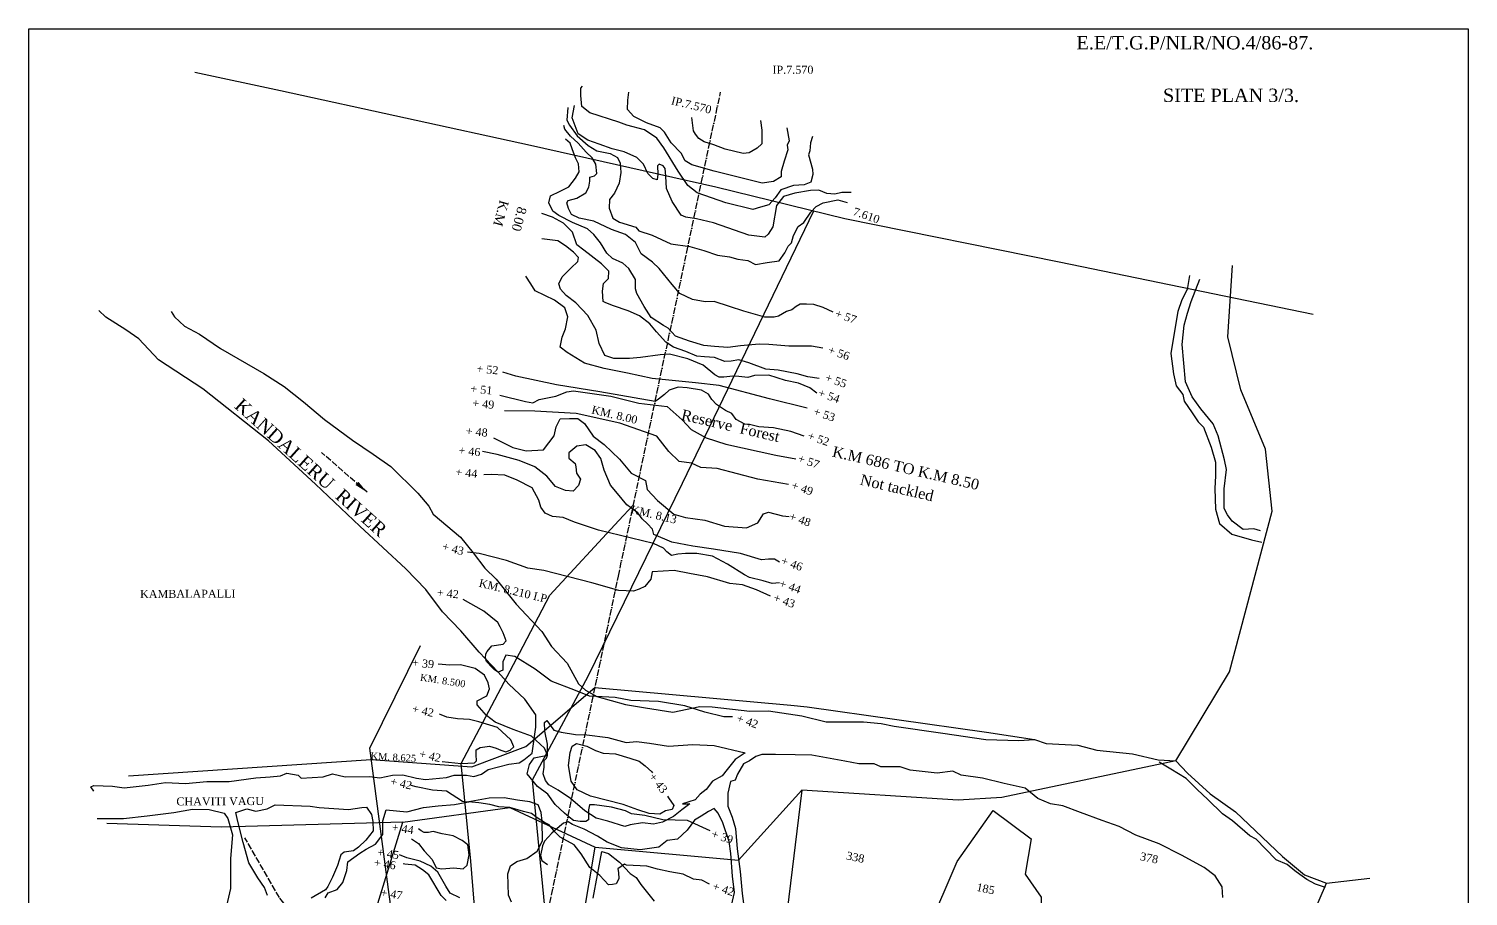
# Model space of a CAD drawing. Header units: millimetres. Extents: x 19 to 559, y 38 to 985.
# Drawn here: x 19 to 559, y 660 to 985 of the extents above; entities that cross this region are included whole.
import ezdxf

# ---------------------------------------------------------------- set-up
doc = ezdxf.new("R2010")
doc.units = ezdxf.units.MM
doc.header["$MEASUREMENT"] = 0
doc.linetypes.add('ACAD_ISO02W100', pattern=[15, 12, -3])
doc.linetypes.add('ACAD_ISO11W100', pattern=[33, 12, -3, 12, -3, 0, -3])
for name, color, linetype in [('CARTTRACK', 30, 'ACAD_ISO02W100'), ('contour', 31, 'Continuous'), ('NALA', 4, 'Continuous'), ('SURVEY_BND', 7, 'Continuous'), ('SURVEY_NO', 7, 'Continuous'), ('TEXT', 7, 'Continuous'), ('VAGU', 5, 'Continuous')]:
    doc.layers.add(name, color=color, linetype=linetype)
doc.layers.add('TITLE', color=7, linetype='Continuous', lineweight=30)
doc.layers.add('VILL_UNIT_AREA', color=3, linetype='ACAD_ISO11W100', lineweight=25)
doc.styles.get("Standard").update_dxf_attribs({"font": 'TIMES.TTF', "height": 1.3})
doc.dimstyles.get("Standard").update_dxf_attribs({"dimtxt": 1.3, "dimasz": 1, "dimexe": 0.18, "dimexo": 0.0625, "dimgap": 0.09, "dimtad": 0, "dimtih": 1, "dimtoh": 1, "dimdec": 0, "dimzin": 0, "dimdsep": 46, "dimtxsty": 'Standard', "dimcen": 300, "dimclrd": 5, "dimclre": 5, "dimclrt": 4, "dimadec": 0, "dimazin": 0, "dimtfac": 1, "dimtdec": 0, "dimtofl": 0, "dimtmove": 0, "dimatfit": 3, "dimfxl": 5, "dimfxlon": 1, "dimtolj": 1, "dimtzin": 0, "dimarcsym": 0})

msp = doc.modelspace()

# ---------------------------------------------------------------- linework, layer by layer
at = {"layer": 'CARTTRACK', "ltscale": 0.2}
msp.add_lwpolyline([(143.08, 622.75), (130.22, 639.12), (113.32, 659.68), (100.37, 682.04)], dxfattribs=at)
at = {"layer": 'contour', "ltscale": 0.2}
for points in [[(313.06, 945.04), (312.3, 942.66), (312.01, 939.66), (311.63, 938.18), (313.06, 932.75), (313.25, 930.8), (312.49, 927.94), (309.95, 926.91), (305.99, 926.63), (301.22, 925.01), (299.13, 922.05), (296.65, 919.34), (293.55, 918.48), (290.68, 917.67), (280.57, 920.1), (269.84, 923.86), (266.39, 926.69), (262.77, 932.07), (257.33, 940.79), (254.78, 944.4), (250.16, 947.54), (243.53, 949.31), (240.52, 950.41), (229.64, 953.93), (226.64, 956.31), (226.21, 960.36), (226.3, 963.08), (226.92, 963.84)], [(303.41, 948.3), (304.38, 943.37), (303.52, 941.75), (303.84, 939.96), (302.49, 935.79), (301.35, 931.89), (301.29, 929.83), (298.47, 928.11), (294.18, 927.57), (287.67, 929.14), (276.18, 932.07), (267.91, 934.43), (265.36, 935.9), (263.79, 938.71), (260.05, 942.61), (257.66, 946.62), (256.04, 948.3), (250.83, 950.19), (246.1, 952.56), (243.77, 955.1), (243.83, 958.68), (244.21, 961.6)], [(221.35, 955.91), (221.05, 951.18), (222, 949.21), (224.88, 945.26), (228.95, 941.61), (232.27, 939.61), (237.18, 938.59), (239.99, 937.1), (240.95, 935), (241.19, 931.47), (240.59, 927.47), (238.84, 923.72), (236.99, 921.45), (236.81, 918.16), (238.24, 914.45), (240.76, 912.95), (246.81, 911.04), (247.94, 909.6), (252.97, 907.99), (259.92, 904.76), (267.14, 903.77), (272.29, 902.27), (277.5, 900.48), (281.93, 899.88), (285.04, 898.98), (288.81, 898.5), (291.75, 897.01), (296.06, 897.78), (300.55, 898.44), (302.72, 901.46), (303.98, 903.91), (305.24, 905.17), (305.96, 907.92), (307.69, 911.21), (309.79, 912.82), (312.49, 916.66), (314.4, 918.82), (317.04, 920.13), (322.61, 921.21), (326.02, 920.25)], [(327.59, 923.97), (324.12, 924.03), (321.42, 923.43), (318.43, 923.67), (315.44, 924.86), (312.32, 924.8), (306.39, 923.73), (302.2, 922.53), (299.57, 919.18), (298.17, 911.09), (296.49, 908.4), (295.18, 907.27), (289.19, 908.04), (275.95, 912.59), (269.55, 914.2), (265.65, 914.8), (263.8, 915.58), (260.48, 920.63), (258.32, 925.53), (258.08, 930.14), (257.9, 933.01), (257.12, 934.02), (255.63, 934.68), (254.97, 934.02), (255.15, 930.91), (254.91, 928.76), (253.17, 929.24), (251.31, 931.09), (249.7, 934.62), (247.24, 937.13), (242.43, 939.25), (237.94, 940.45), (233.09, 942.18), (228.89, 943.68), (225.24, 946.07), (223.02, 951.96), (223.86, 956.62)], [(293.62, 951.07), (294.14, 947.38), (294.04, 943.61), (294.07, 942.29), (292.38, 940.66), (289.28, 938.94), (287.07, 938.61), (280.39, 940.3), (276.11, 941.86), (272.44, 943.07), (270.41, 944.23), (269.24, 945.91), (268.47, 947.12), (268.16, 950.14), (267.86, 952.18)], [(320.76, 879.19), (317.1, 880.94), (313.51, 882.02), (310.88, 882.12), (308.44, 882.12), (306.93, 881.3), (305.28, 879.98), (303.31, 879.42), (300.34, 877.62), (298.65, 877.22), (295.19, 877.22), (287.35, 879.58), (281.92, 881.33), (276.19, 883.1), (272.8, 883.07), (268.09, 883.88), (263.39, 886.15), (260.49, 889.5), (255.58, 895.52), (253.1, 897.85), (248.82, 901.04), (246.72, 905.22), (242.96, 908.25), (237.72, 910.09), (231.06, 913.3), (225.66, 914.42), (222.79, 915.83), (221.67, 918.04), (221.02, 920.18), (221.47, 921.05), (224.73, 921.84), (228.09, 923.91), (229.25, 925.99), (229.57, 928.29), (229.64, 929.74), (231.39, 930.22), (232.21, 931.2), (231.82, 934.59), (230.5, 936.99), (228.19, 939.1), (225.26, 942.48), (222.32, 945.14), (220.28, 947.77), (219.82, 949.12)], [(316.94, 865.66), (312.72, 866.35), (304.17, 866.46), (296.68, 867.04), (293.12, 867.11), (286.05, 866.54), (281.4, 865.96), (276.34, 866.32), (272.34, 866.65), (266.96, 868.28), (261.76, 870.2), (259, 873.11), (257.19, 874.15), (252.61, 877.16), (250.03, 881.3), (247.22, 886.19), (246.71, 887.9), (246.71, 891.46), (244.24, 895.53), (241.95, 897.53), (238.1, 899.24), (235.95, 901.25), (233.58, 905.21), (231.07, 908.3), (228.71, 910.41), (223.18, 912.71), (218.05, 915.37), (215.72, 917.04), (214.27, 920.12), (214.82, 922.79), (218.49, 924.46), (221.8, 926.17), (224.27, 929.44), (225.66, 931.82), (225.4, 934.8), (224.31, 937.05), (223, 940.39), (222.31, 942.48), (220.53, 944.01)], [(315.55, 854.35), (311.36, 854.86), (307.35, 856.1), (300.19, 857.46), (295.61, 857.81), (289.26, 860.18), (285.48, 861.33), (282.63, 860.75), (280.16, 860.7), (276.33, 862.21), (272.65, 862.41), (269.67, 862.61), (265.54, 864.37), (261.01, 865.98), (258.13, 867.89), (254.66, 871.77), (252.06, 874.82), (248.23, 877.84), (244.05, 879.6), (238.46, 881.56), (235.58, 882.67), (234.68, 883.17), (234.37, 887), (234.78, 889.96), (236.64, 891.72), (236.74, 894.49), (234.02, 897.31), (227.42, 902.35), (224.75, 904.46), (223.13, 909.14), (219.81, 912.47), (215.6, 914.72), (211.57, 916.18)], [(314.73, 848.77), (312.1, 850.85), (307.88, 852.58), (302.91, 853.48), (296.65, 855.51), (291.31, 855.36), (288.88, 854.72), (285.5, 855.07), (283.27, 855.12), (279.89, 854.82), (278.1, 854.82), (276.41, 855.61), (272.04, 859.23), (266.38, 861.61), (259.45, 863.42), (255.97, 863.17), (248.67, 862.18), (244.45, 861.73), (238.64, 861.83), (235.26, 862.87), (233.08, 867.4), (232.03, 872.36), (228.85, 877.92), (224.32, 882.62), (220.69, 885.45), (218.66, 887.78), (218.01, 889.76), (219.3, 892.44), (222.49, 895.65), (225.07, 898.18), (225.32, 899.66), (223.53, 901.7), (220.5, 903.98), (217.67, 905.96), (211.66, 906.61)], [(311.02, 843.16), (296.99, 846.67), (278.05, 851.66), (269.19, 852.62), (253, 854.31), (243.71, 856.32), (235.02, 857.99), (227.66, 860.09), (221.08, 864.03), (218.45, 866.05), (219.24, 869.81), (220.46, 872.88), (221.34, 877.39), (220.2, 880.81), (216.43, 883.7), (209.15, 887.2), (207.48, 889.74), (205.64, 892.63)], [(309.92, 832.73), (304.9, 834.46), (298.47, 835.81), (292.95, 836.19), (289.44, 837), (287.66, 837.21), (284.5, 838.91), (282.88, 841.23), (280.45, 842.26), (277.1, 844.52), (275.31, 846.36), (274.07, 848.36), (271.48, 849.87), (266.13, 850.78), (262.78, 851.05), (259.35, 849.92), (257.56, 848.3), (255.35, 846.52), (254.16, 845.66), (233.35, 849.27), (217.11, 851.93), (201.87, 855.17), (196.96, 856.62)], [(195.88, 848.04), (205.49, 845.67), (208.2, 845.13), (210.68, 846.42), (216.9, 847.61), (221, 849.34), (223.44, 849.66), (237.43, 847.66), (248.02, 845), (258.66, 843.81), (264.28, 838.79), (267.63, 835.17), (273.2, 831.99), (280.57, 829.68), (299.27, 825.58), (306.83, 824.12)], [(304.12, 814.5), (292.6, 816.58), (277.36, 820.52), (271.25, 820.87), (267.77, 822.61), (263.09, 823.14), (259.28, 826.95), (254.74, 832.62), (240.9, 837.56), (224.49, 841.19), (208.98, 842.06), (197.68, 842.19)], [(193.47, 832.04), (200.82, 828.44), (205.7, 827.17), (212.26, 827.57), (216.2, 832.85), (217, 836.18), (218.47, 839.19), (221.95, 839.32), (225.16, 839.32), (227.57, 837.45), (230.84, 832.71), (234.99, 829.51), (240.69, 824), (245.17, 818.86), (250.52, 815.99), (251.12, 812.72), (254.95, 808.55), (261.1, 803.47), (265.51, 802.14), (272.66, 801.2), (280.08, 798.87), (288.31, 798.33), (292.59, 800.14), (294.66, 803.61), (296.53, 804.14), (301.81, 802.81), (304.29, 802.54)], [(300.74, 785.49), (298.82, 786.59), (296.6, 786.52), (293.95, 786.37), (286.05, 788.66), (276.01, 790.28), (268.26, 791.39), (260.36, 792.93), (253.64, 795.81), (253.12, 797.8), (251.28, 799.79), (249.21, 801.63), (247.59, 803.92), (243.43, 806.99), (239.96, 811.17), (237.38, 814.27), (235.05, 819.9), (233.76, 824.28), (231.58, 827.27), (228.07, 829.39), (224.81, 828.93), (221.71, 826.4), (221.76, 824.43), (224.14, 822.37), (224.39, 821.18), (224.6, 818.75), (226.15, 816.5), (225.32, 814.12), (223.41, 812), (220.51, 812.36), (216.79, 813.76), (213.48, 817.63), (209.03, 821.2), (203.11, 823.6), (194.94, 825.82), (189.4, 826.95)], [(300.67, 777.7), (297.92, 777.4), (294.6, 778.42), (289.5, 779.68), (287.55, 780.74), (281.17, 784.72), (275.54, 787.68), (269.72, 788.73), (265.5, 788.63), (262.64, 788.48), (260.28, 787.93), (258.52, 789.33), (257.26, 790.69), (253.5, 792.49), (232.87, 797.48), (223.93, 800.44), (219.67, 802.15), (215.6, 802.5), (212.88, 803.75), (211.28, 806.06), (210.57, 808.72), (207.95, 813.31), (202.38, 816.12), (197.76, 818.08), (192.59, 818.33), (189.92, 818.18)], [(297.3, 772.63), (292.08, 775.01), (286.82, 776.9), (282.1, 777.45), (273.67, 779.89), (267.02, 781.16), (261.25, 782.27), (252.93, 781.83), (252.51, 779), (250.18, 776.34), (248.13, 775.29), (245.97, 774.57), (240.53, 774.85), (230.38, 777.73), (212.32, 782.3), (206.44, 783.24), (198.4, 786.01), (188.14, 788.67), (183.76, 789.22)], [(283.04, 727.42), (279.8, 727.42), (272.73, 729.24), (265.18, 731.62), (255.34, 733.15), (244.99, 733.55), (239.07, 734.7), (229.52, 735.17), (224.27, 737.27), (215.19, 740.8), (209.17, 745.29), (201.53, 750.06), (198.19, 750.63), (197.04, 748.05), (197.06, 744.9), (195.31, 744.25), (193.85, 745.04), (193.15, 745.83), (190.92, 748.16), (190.47, 749.53), (190.59, 751.09), (191.19, 751.95), (192.95, 754.1), (197.1, 754.7), (198.3, 755.97), (197.1, 758.91), (195.96, 761.19), (195.16, 762.86), (189.94, 767.07), (182.17, 771.48), (182.17, 771.48)], [(274.71, 684.68), (266.21, 688.54), (257.02, 688.85), (250.19, 690.48), (245.21, 691.08), (242.94, 692.19), (237.68, 693.61), (231.42, 694.47), (229.53, 694.43), (229.53, 694.43), (229.1, 692.54), (229.18, 689.84), (229.18, 688.85), (228.11, 688.21), (226.01, 688.21), (223.56, 688.64), (221.93, 689.84), (220.17, 691.34), (216.69, 694.56), (213.91, 698.46), (209.95, 701.31), (206.11, 706.13), (206.99, 709.64), (208.79, 712.1), (213.8, 713.02), (213.73, 717.18), (212.72, 722.11), (212.57, 725.27), (213.49, 726.04), (216.12, 722.42), (218.82, 721.65), (224.22, 720.8), (228.54, 720.73), (236.4, 719.72), (243.27, 717.8), (247.13, 718.18), (252.04, 717.53), (259.12, 716.4), (268.25, 717.1), (276.24, 716.72), (287.8, 713.91), (284.07, 711.43), (281.1, 707.71), (279.21, 705.28), (275.65, 703.39), (273.16, 700.17), (270.94, 698.5), (269.05, 696.28), (264.41, 694.88), (267.11, 694.9), (264.07, 692.55), (261.03, 690.07), (256.89, 687.99), (253.43, 687.27), (249.41, 687.72), (244.74, 686.93), (242.73, 686.36), (236.32, 688.29), (232.05, 689.43), (227.72, 692.27), (222.37, 696.86), (217.81, 699.92), (214.28, 702.01), (212.99, 703.6), (212.15, 706.1), (212.49, 708.53), (212.49, 711.14), (213.37, 711.96), (213.8, 713.02), (212.61, 715.68), (207.7, 720.25), (200.87, 722.67), (194.19, 725.44), (190.85, 727.94), (187.36, 732), (187.36, 733.44), (191, 735.38), (191.97, 737.93), (191.49, 740.23), (190.09, 743.02), (186.69, 745.57), (181.17, 746.96), (177.16, 746.84), (172.73, 747.21)], [(174.22, 710.75), (181.36, 709.9), (186.43, 710.16), (187.12, 710.91), (187.07, 713.15), (187.07, 715.06), (188.51, 715.97), (192.08, 716.4), (194.53, 715.65), (196.24, 714.96), (198.16, 714.37), (199.81, 714.96), (201.09, 716.24), (200.03, 718.79), (194.96, 723.45), (188.08, 725.58), (184.56, 726.49), (179.97, 726.75), (176.08, 727.29), (173.95, 728.24), (173.25, 728.51)], [(259.14, 697.11), (261.05, 694.19), (260.43, 692.7), (257.99, 692.16), (255.81, 691), (251.87, 691.21), (247.58, 692.63), (242.08, 694.6), (229.91, 697.66), (224.88, 700.1), (222.63, 703.36), (221.61, 709.2), (222.23, 714.02), (222.97, 716.4), (224.67, 717.42), (228.48, 716.47), (231.74, 714.84), (234.67, 713.82), (239.22, 713.55), (244.66, 711.99), (248.06, 710.83), (250.3, 709.13), (252.89, 706.82), (253.16, 706.44)], [(200.22, 657.93), (199.13, 660.61), (198.93, 668.57), (199.92, 671.55), (202.31, 673.24), (205.98, 674.33), (209.86, 677.13), (211.9, 680.95), (211.78, 688.34), (211.34, 691.56), (210.23, 694.5), (207.11, 695.61), (202.55, 696.17), (197.52, 697.13), (191.85, 697.02), (183.61, 695.52), (181.87, 695.66), (175.87, 699.53), (170.66, 699.92), (164.51, 701.26), (162.61, 701.73)], [(258.77, 697.74), (259.14, 697.11)], [(274.5, 664.68), (271.6, 666.16), (268.48, 666.65), (264.54, 668.51), (259.56, 669.33), (255.02, 670.31), (250.97, 671.52), (243.34, 671.84), (242.63, 672.23), (240.17, 670.53), (240.38, 669.11), (240.55, 666.71), (239.51, 664.85), (238.14, 664.63), (236.66, 664.52), (233.32, 668.02), (229.6, 671.02), (226.32, 676.11), (223.75, 679.44), (218.48, 682.31), (216.51, 684.28), (214.43, 687.01), (212.57, 687.83), (209.89, 689.64), (207.75, 691.17), (204.78, 692), (199.64, 693.42), (195.53, 693.69), (192.14, 694.57), (187.96, 695.19), (184.16, 695.62)], [(162.84, 681.7), (165.47, 679.93), (167.55, 677.16), (170.56, 674), (171.98, 670.84), (174.14, 670.41), (178.62, 670.88), (182.17, 670.45), (183.71, 671.88), (184.44, 675.69), (183.9, 679.51), (181.82, 681.05), (178.35, 682.78), (174.3, 683.55), (170.9, 684.48), (169.13, 684.09), (167.59, 684.05), (166.43, 684.67), (165.43, 685.48)], [(180.91, 659.55), (177.3, 661.29), (175.65, 664.03), (172.64, 669.22), (170.08, 671.52), (165.99, 673.34), (161.08, 674.56), (158.25, 675.78)], [(175.76, 658.58), (173.96, 660.51), (169.3, 668.23), (166.87, 670.09), (164.2, 671.89), (160.23, 672.2), (159.61, 672.32)]]:
    msp.add_lwpolyline(points, dxfattribs=at)
at = {"layer": 'NALA', "ltscale": 0.2}
for points in [[(454.33, 892.92), (453.51, 887.64), (451.52, 883.73), (449.94, 879.41), (448.43, 870.49), (447.4, 863.72), (448.36, 856.03), (449.39, 851.57), (451.86, 848.35), (452.41, 845.74), (455.3, 841.42), (457.63, 838.06), (459.55, 836), (462.45, 828.6), (464.1, 822.98), (464.1, 817.76), (463.82, 813.1), (464.16, 805.31), (465.6, 799.89), (470.28, 795.98), (477.56, 793.78), (481.47, 792.96)], [(480.93, 797.14), (478.52, 797.9), (474.47, 797.69), (470.35, 800.78), (468.63, 803.18), (467.4, 805.51), (467.33, 812.88), (468.22, 820.15), (467.54, 823.86), (465.13, 832.81), (463.27, 837.27), (458.6, 842.97), (455.31, 847.42), (452.83, 853.05), (451.66, 867.06), (452.41, 874.33), (453.65, 878.79), (455.02, 883.18), (458.18, 891.48)], [(43.7, 699.59), (42.63, 701.22), (43.79, 701.68), (50.78, 701.45), (55.11, 700.89), (64.04, 701.82), (70.61, 702.89), (78.08, 702.52), (86.09, 703.26), (94.42, 703.17), (104.47, 704.56), (109.83, 704.98), (113.64, 705.35), (116.02, 706.33), (120.3, 705.63), (121.46, 704.42), (129.64, 705), (133.13, 706.03), (137.93, 705), (147.01, 705.05), (150.87, 704.59), (155.62, 705.56), (159.57, 705.66), (164.69, 704.49), (168.09, 703.94), (175.85, 704.66), (178.73, 705.6), (183.38, 705.6), (186.1, 705.08), (189.08, 706.02), (191.54, 707.74), (199.23, 709.68), (203.15, 710.2), (204.88, 711.29), (207.97, 713.86), (209.39, 723.55), (209.44, 728.15), (205.25, 734.08), (199.29, 739.67), (195.31, 744.25), (188.19, 751.65), (181.28, 759.67), (174.43, 766.77), (168.15, 775.16), (160.61, 782.89), (143.44, 798.95), (126.85, 814.71), (109.15, 830.94), (84.54, 850.45), (67.92, 861.33), (60.56, 869.21), (55.74, 872.55), (48.25, 877.23), (45.58, 879.77)], [(466.84, 659.74), (466.64, 663.7), (463.94, 667.88), (459.92, 671.03), (451.32, 675.59), (443, 679.82), (434.2, 683.06), (427.95, 686.35), (421.64, 688.63), (413.45, 691.58), (406.87, 694.13), (402.24, 694.8), (397.48, 696.88), (392.81, 700.73), (384.89, 702.41), (376.77, 704.48), (368.85, 705.56), (365.63, 707.03), (359.82, 706.31), (349.69, 707.45), (345.93, 708.72), (341.36, 708.72), (338.74, 708.66), (336.19, 709.86), (330.49, 709.8), (325.18, 710.87), (312.78, 713.09), (306.6, 713.16), (299.22, 713.29), (294.12, 713.29), (291.83, 712.56), (289.42, 710.95), (287.2, 709.87), (284.92, 705.92), (284.11, 703.7), (282.37, 703.17), (281.35, 698.78), (281.35, 693.95), (282.97, 689.79), (284.17, 685.64), (284.86, 678.01), (285.93, 669.49), (286.74, 661.18), (287.2, 657.46)], [(505.31, 663.41), (501.64, 664.75), (498.37, 666.52), (495.7, 668.31), (493.8, 669.75), (490.96, 672.15), (486.9, 673.8), (482.82, 677.97), (479.36, 681.56), (476.97, 682.84), (470.44, 688.43), (466.7, 691.14), (461.23, 696.46), (457.25, 700.19), (453.11, 704.33), (447.39, 707.87), (444.23, 709.72), (442.96, 710.41)], [(44.95, 689.4), (54.91, 689.31), (63.72, 690.3), (73.76, 691.53), (80.67, 692.85), (87.01, 692.77), (92.53, 691.37), (94.01, 689.31), (95.74, 683.23), (94.91, 674.35), (94.91, 663.13), (93.07, 654.94), (91.15, 647.9), (88.86, 643.64)], [(108.77, 660.46), (107.7, 663.47), (105.24, 667.1), (101.87, 672.77), (99.67, 680.31), (97.73, 688.23), (96.91, 691.6), (101.05, 693), (104.48, 692.03), (108.67, 693), (111.74, 694.48), (124.83, 693.92), (128.15, 693.51), (139.18, 692.69), (144.19, 693.41), (145.88, 693.61), (147.82, 690.85), (148.28, 688.2), (148.44, 684.77), (145.68, 681.2), (142.95, 678.56), (141.06, 677.28), (137.53, 676.72), (136.3, 675.75), (135.08, 671.77), (133.13, 667.38), (131.49, 663.82), (130.52, 662.65), (125.2, 659.48)], [(130.37, 659.61), (131.51, 661.46), (134.87, 662.74), (137.08, 665.38), (138.51, 669.87), (138.87, 673.15), (143.44, 676.32), (145.8, 677.89), (149.29, 679.75), (152.08, 683.38), (152.08, 688.44), (153.29, 692.65), (161.01, 691.82), (167.29, 693.46), (172.79, 694.1), (178.93, 694.6), (184.96, 695.76)], [(281.7, 652.37), (283.85, 661.62), (283.11, 667.66), (282.51, 676.22), (281.84, 680.72), (279.42, 687.69), (277.74, 691.38), (276.26, 693.12), (274.12, 691.92), (271.3, 690.24), (268.88, 688.76), (266.06, 685.01), (262.5, 681.59), (258.61, 681.12), (255.49, 678.63), (248.51, 677.56), (241.53, 678.37), (236.09, 680.44), (232.53, 682.72), (227.56, 685.34), (223.13, 687.08), (221.52, 688.09), (219.71, 687.55), (218.23, 686.28), (215.39, 683.85), (212.58, 680.9), (211.88, 679.07), (211.15, 675.43), (211.65, 673.54), (213.73, 672.08)], [(230.93, 659.46), (234.12, 676.99), (236.56, 676.18), (240.75, 672.93), (244.69, 668.74), (247, 667.24), (248.69, 664.56), (253.77, 658.34)]]:
    msp.add_lwpolyline(points, dxfattribs=at)
at = {"layer": 'SURVEY_BND', "ltscale": 0.2}
for points in [[(500.68, 878.32), (405.46, 897.96), (325.23, 914.15), (276.85, 925.96), (207.43, 941.7), (113.71, 962.07), (81.54, 969.06)], [(313.45, 917.03), (264.19, 814.9), (228.89, 742.52), (208.03, 703.72), (213.18, 650.94), (215.58, 570.1), (216.09, 565.57), (201.18, 500.81), (191.71, 462.23), (166.91, 404.44), (141.56, 370.33), (117.9, 318.58), (104.74, 289.87), (89.01, 238.12), (74.6, 188.34)], [(449.21, 710.91), (469.37, 744.37), (485.39, 804.59), (482.83, 827.84), (473.55, 850.07), (468.75, 869.89), (470.53, 896.71)], [(129.72, 382.98), (151.98, 415.53), (175.07, 468.02), (184, 516.42), (194.42, 569.36), (191.71, 598.96), (188.86, 625.78), (185.02, 673.34), (181.36, 709.9), (203.24, 751.32), (214.6, 773.09), (240.48, 801.05), (245.91, 806.76)], [(155.16, 475.04), (156.29, 499.18), (157.65, 511.89), (163.95, 553.52), (167, 568.85), (162.25, 604.54), (154.45, 660.86), (147.14, 715.67), (166.16, 754.2)], [(56.75, 705.29), (147.7, 711.45), (185.4, 708.72), (205.62, 716.29), (231.53, 738.41), (304.9, 731.8), (311.13, 731.18), (378.27, 721.74), (396.21, 719)], [(449.21, 710.91), (383.98, 697.17), (367.64, 696.2), (309.07, 700.01), (303.54, 654.8), (356.3, 647.65), (367.32, 673.19), (380.74, 692.36), (395.05, 681.72), (392.77, 668.49), (398.81, 659.84), (399.05, 650.98), (391.9, 646.84), (378.16, 641.89), (365.29, 640.26), (356.3, 647.65)], [(273.94, 636.56), (257.28, 641.37), (226.92, 650.31), (231.58, 678.62), (285.39, 673.75), (309.07, 700.01)], [(150.14, 657.51), (159.59, 687.93), (199.64, 693.42), (231.58, 678.62)], [(159.59, 687.93), (91.43, 686.11), (48.58, 687.42)], [(497.89, 646.85), (505.69, 665.08), (521.93, 666.92)]]:
    msp.add_lwpolyline(points, dxfattribs=at)
at = {"layer": 'TITLE', "ltscale": 0.2}
msp.add_lwpolyline([(19.36, 985.39), (558.82, 985.39), (558.82, 37.61), (19.36, 37.61)], close=True, dxfattribs=at)
at = {"layer": 'VAGU', "ltscale": 0.2}
msp.add_lwpolyline([(72.75, 879.46), (73.92, 877.39), (77.74, 873.97), (83.38, 870.88), (91.16, 865.48), (107.46, 856.12), (115.02, 851.3), (122.32, 845.5), (130.12, 838.93), (140.65, 831.2), (148.45, 825.96), (155.06, 821.35), (165.2, 811.31), (169.3, 806.38), (170.88, 803.4), (181.12, 794.76), (185.95, 788.95), (190.27, 783.24), (194.56, 779.06), (202, 769.67), (211.59, 759.44), (215.31, 753.86), (221.08, 747.54), (225.4, 739.84), (228.01, 737.42), (232.24, 735.04), (242.99, 732.12), (250.53, 730.82), (260.68, 729.24), (270.82, 731.29), (275.48, 731.19), (289.56, 729.52), (296.64, 729.7), (309.02, 727.85), (318.14, 725.52), (332.2, 725.61), (338.81, 724.96), (343.65, 723.94), (361.86, 721.32), (377.97, 719), (390.44, 718.63), (396.21, 719), (400.59, 717.42), (412.5, 716.86), (419.57, 714.91), (433.01, 713.61), (442.6, 711.38), (449.21, 710.91), (453.58, 706.35), (462.1, 698.6), (471.6, 691.81), (479.14, 684.74), (489.21, 675.12), (497.4, 668.24), (505.69, 665.08)], dxfattribs=at)
at = {"layer": 'VILL_UNIT_AREA', "ltscale": 0.2}
msp.add_lwpolyline([(189.67, 540.15), (206.33, 618.29), (240.31, 780.22), (278.59, 961.57)], dxfattribs=at)

# ---------------------------------------------------------------- texts
at = {"layer": 'CARTTRACK', "ltscale": 0.2}
msp.add_text('IP.7.570', height=3, dxfattribs=at).set_placement((298.06, 968.54))
for s, height, rotation, p in [('IP.7.570', 3, 346.363, (259.88, 957.15)), ('K.M', 3.5, 254.6876, (195.94, 921.41)), ('8.00', 3.5, 254.6876, (202.67, 918.98)), ('7.610', 3, 340.9924, (327.96, 915.67)), ('+ 57', 3, 340.9924, (321.18, 877.43)), ('+ 56', 3, 340.9924, (318.58, 863.77)), ('+ 52', 3, 354.8699, (187.04, 856.55)), ('+ 55', 3, 340.9924, (317.49, 853.42)), ('+ 51', 3, 354.8699, (184.78, 849.03)), ('+ 54', 3, 340.9924, (314.88, 847.7)), ('+ 49', 3, 354.8699, (185.49, 843.64)), ('KM. 8.00', 3, 346.5822, (230.04, 841.27)), ('+ 53', 3, 340.9924, (313.14, 840.75)), ('+ 48', 3, 354.8699, (183.01, 833.19)), ('+ 52', 3, 340.9924, (310.96, 831.6)), ('+ 46', 3, 354.8699, (180.3, 825.88)), ('+ 44', 3, 354.8699, (179.16, 817.82)), ('+ 57', 3, 340.9924, (307.27, 823.13)), ('+ 49', 3, 340.9924, (304.88, 813.05)), ('KM. 8.13', 3, 346.5822, (244.74, 803.89)), ('+ 48', 3, 340.9924, (304.01, 801.4)), ('+ 43', 3, 345.5693, (174.01, 790.04)), ('+ 46', 3, 340.9924, (300.96, 784.76)), ('KM. 8.210 I.P', 3, 346.5822, (187.83, 776.26)), ('+ 44', 3, 340.9924, (300.31, 776.25)), ('+ 42', 3, 354.8699, (172.19, 772.59)), ('+ 43', 3, 340.9924, (298.13, 770.89)), ('+ 39', 3, 354.8699, (162.92, 746.36)), ('KM. 8.500', 2.6, 351.2671, (165.87, 741.04)), ('+ 42', 3, 347.6023, (162.75, 729.14)), ('+ 42', 3, 340.9924, (284.34, 725.71)), ('KM. 8.625', 2.6, 356.7537, (147.36, 711.55)), ('+ 42', 3, 347.6023, (165.43, 712.2)), ('+ 42', 3, 347.6023, (154.58, 701.93)), ('+ 43', 3, 308.3631, (251.56, 704.92)), ('+ 44', 3, 351.4889, (155.23, 684.65)), ('+ 39', 3, 342.0261, (274.9, 682.32)), ('+ 45', 3, 351.4889, (149.74, 675.28)), ('+ 46', 3, 351.4889, (148.54, 671.42)), ('+ 42', 3, 342.0261, (275.31, 662.72)), ('+ 47', 3, 351.4889, (151.03, 660.18))]:
    msp.add_text(s, height=height, rotation=rotation, dxfattribs=at).set_placement(p)
at = {"layer": 'SURVEY_NO', "ltscale": 0.2}
for s, p in [('338', (325.52, 674.06)), ('378', (435.62, 673.8)), ('185', (374.32, 662.26))]:
    msp.add_text(s, height=3, rotation=348.0718, dxfattribs=at).set_placement(p)
at = {"layer": 'TEXT', "ltscale": 0.2}
for s, p in [('E.E/T.G.P/NLR/NO.4/86-87.', (412.03, 977.67)), ('SITE PLAN 3/3.', (444.42, 957.96))]:
    msp.add_text(s, height=5, dxfattribs=at).set_placement(p)
for s, height, rotation, p in [('KANDALERU  RIVER', 5, 318.1324, (96.09, 843.56)), ('Reserve  Forest ', 4, 346.9837, (263.61, 838.88)), ('K.M 686 TO K.M 8.50', 4, 346.9837, (320.23, 825.09)), ('Not tackled', 4, 346.9837, (330.63, 814.55)), ('KAMBALAPALLI', 3, 0.2692, (61.06, 771.99)), ('CHAVITI VAGU', 3, 0.2692, (74.67, 694.24))]:
    msp.add_text(s, height=height, rotation=rotation, dxfattribs=at).set_placement(p)

# ---------------------------------------------------------------- leaders
at = {"layer": 'CARTTRACK', "ltscale": 0.2}
msp.add_leader([(146.12, 811.67), (129.06, 826.56)], dimstyle='Standard', override={"dimasz": 5, "dimgap": 0.09, "dimtad": 0}, dxfattribs=at)

doc.saveas('drawing.dxf')
